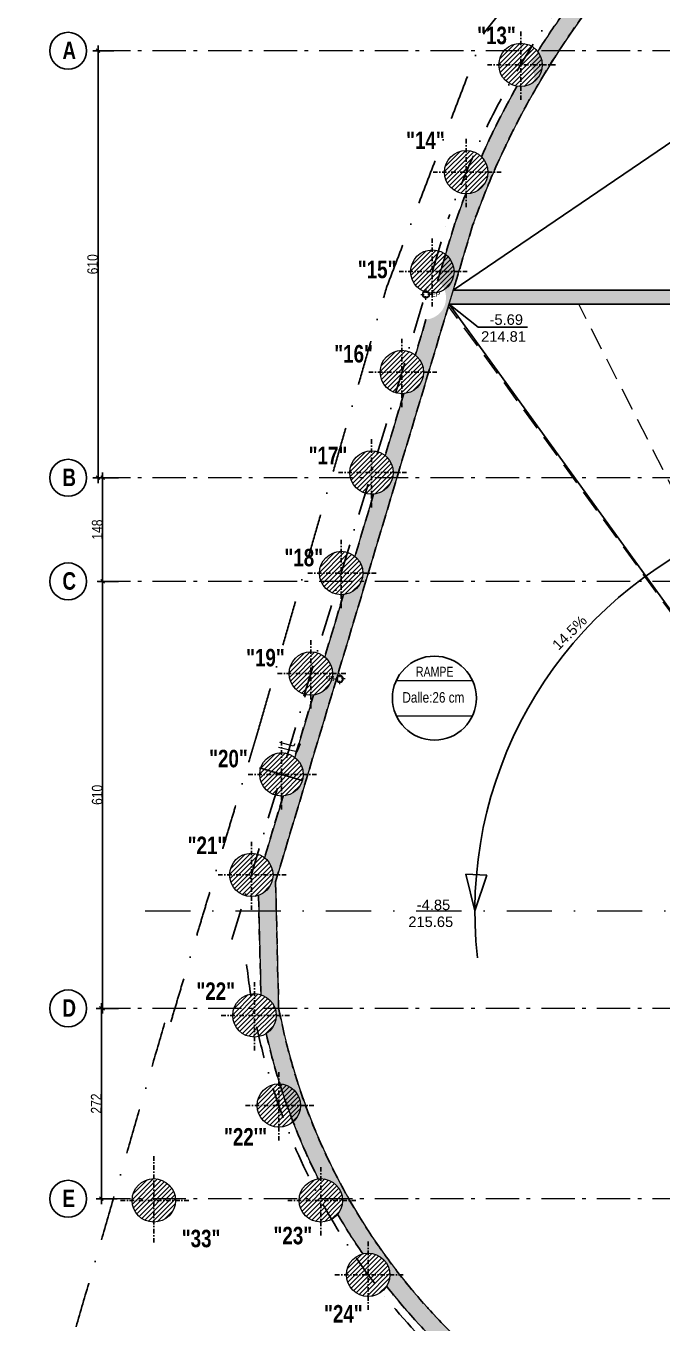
# Model space of a CAD drawing. Header units: centimetres. Extents: x 0 to 26456, y -12469 to -8269.
# Drawn here: x 16620 to 17529, y -11069 to -9216 of the extents above; entities that cross this region are included whole.
import ezdxf
from ezdxf.enums import TextEntityAlignment as Align

# ---------------------------------------------------------------- set-up
doc = ezdxf.new("R2010")
doc.units = ezdxf.units.CM
doc.header["$LTSCALE"] = 25.4
doc.header["$PDMODE"] = 1
doc.header["$PDSIZE"] = -2
for name, pattern in [('CACHEX2', [19.049999999999997, 12.7, -6.35]), ('Style de ligne -6', [1.0416400000000001, 0.625, -0.20828, 0.06943000000000005, -0.13893]), ('TIRETPTX2', [50.8, 25.4, -12.7, 0, -12.7])]:
    doc.linetypes.add(name, pattern=pattern)
for name, color, linetype in [('01_cote_gen', 4, 'Continuous'), ('01_linteaux', 2, 'Continuous'), ('01_murs_sup', 2, 'CACHEX2'), ('01_poch_murs', 253, 'Continuous'), ('01_texte', 230, 'Continuous'), ('AA_COTES', 2, 'Continuous')]:
    doc.layers.add(name, color=color, linetype=linetype)
for name, color, linetype, lineweight in [('01_murs_coup', 5, 'Continuous', 60), ('01_PIEUX', 5, 'Continuous', 60), ('B Général', 7, 'Continuous', 5), ('C ANNOTATIONS-prestations', 7, 'Continuous', 5)]:
    doc.layers.add(name, color=color, linetype=linetype, lineweight=lineweight)
doc.styles.add('Eurostile', font='')
doc.styles.add('impact', font='impact.ttf')
doc.styles.add('MATTE_TXT', font='arial.ttf')
doc.styles.add('STYLE2', font='ARIALN.TTF')
doc.styles.get('Eurostile').set_extended_font_data('Eurostile')
doc.dimstyles.new('JB50', dxfattribs={"dimscale": 0.1, "dimtxt": 150, "dimasz": 15, "dimexe": 0.1, "dimexo": 0.1, "dimgap": 0.09, "dimtad": 1, "dimdec": 1, "dimdsep": 46, "dimtxsty": 'STYLE2', "dimblk1": 'BOND_G', "dimblk2": 'BOND_D', "dimsah": 1, "dimcen": 1.5, "dimdle": 0.01, "dimse1": 1, "dimse2": 1, "dimclrd": 4, "dimclre": 2, "dimclrt": 6, "dimazin": 2, "dimtfac": 2.333333333333333, "dimtdec": 1, "dimtix": 1, "dimtmove": 2, "dimatfit": 3, "dimldrblk": 'BOND_G', "dimfxl": 1, "dimtolj": 1, "dimtzin": 0, "dimarcsym": 0})
pattern_1 = [(135, (-18475.37862639352, -5.820766091346741e-11), (-11.22532015133644, 8.881784197001252e-16), [7.9375, -7.9375])]

# ---------------------------------------------------------------- blocks, each defined once
blk = doc.blocks.new('BOND_G')
at = {"layer": 'AA_COTES', "color": 0}
for p, q in [((0, -5), (0, 14.99999999999999)), ((5, 0), (-5, 0)), ((1.767766952966312, 1.767766952966312), (-1.767766952966426, -1.767766952966426))]:
    blk.add_line(p, q, dxfattribs=at)
blk = doc.blocks.new('BOND_D')
at = {"layer": 'AA_COTES', "color": 0}
for p, q in [((5, 0), (-5, 0)), ((-1.767766952966312, -1.767766952966312), (1.767766952966426, 1.767766952966426)), ((0, 5), (0, -15))]:
    blk.add_line(p, q, dxfattribs=at)
blk = doc.blocks.new('*D140')
at = {"layer": '01_cote_gen', "color": 4, "lineweight": -2, "ltscale": 3, "transparency": 16777216}
blk.add_line((16728.16331534642, -10889.46712423049), (16728.16331534642, -10620.46712473562), dxfattribs=at)
at = {"layer": 'Defpoints', "color": 0, "ltscale": 3, "transparency": 16777216}
for p in [(16728.16331534642, -10618.96712473562), (16758.53726765078, -10618.96712473562), (16735.95245189891, -10890.96712423049)]:
    blk.add_point(p, dxfattribs=at)
at = {"layer": '01_cote_gen', "color": 4, "lineweight": -2, "ltscale": 3, "transparency": 16777216, "xscale": 1.5, "yscale": 1.5, "zscale": 1.5}
for name, p, rotation in [('BOND_D', (16728.16331534642, -10618.96712473562), 90), ('BOND_G', (16728.16331534642, -10890.96712423049), 270)]:
    blk.add_blockref(name, p, dxfattribs=dict(at, rotation=rotation))
at = {"layer": '01_cote_gen', "color": 6, "ltscale": 3, "transparency": 16777216, "insert": (16720.62361957562, -10754.96712448305), "char_height": 15, "attachment_point": 5, "rotation": 90, "style": 'STYLE2'}
blk.add_mtext('\\A1;272', dxfattribs=at)
blk = doc.blocks.new('*D141')
at = {"layer": '01_cote_gen', "color": 4, "lineweight": -2, "ltscale": 3, "transparency": 16777216}
blk.add_line((16729.7929928968, -10617.46712473562), (16729.7929928968, -10010.4671243972), dxfattribs=at)
at = {"layer": 'Defpoints', "color": 0, "ltscale": 3, "transparency": 16777216}
for p in [(16729.7929928968, -10008.9671243972), (16729.7929928968, -10008.9671243972), (16758.53726765078, -10618.96712473562)]:
    blk.add_point(p, dxfattribs=at)
at = {"layer": '01_cote_gen', "color": 4, "lineweight": -2, "ltscale": 3, "transparency": 16777216, "xscale": 1.5, "yscale": 1.5, "zscale": 1.5}
for name, p, rotation in [('BOND_D', (16729.7929928968, -10008.9671243972), 90), ('BOND_G', (16729.7929928968, -10618.96712473562), 270)]:
    blk.add_blockref(name, p, dxfattribs=dict(at, rotation=rotation))
at = {"layer": '01_cote_gen', "color": 6, "ltscale": 3, "transparency": 16777216, "insert": (16722.12539808098, -10313.96712456641), "char_height": 15, "attachment_point": 5, "rotation": 90, "style": 'STYLE2'}
blk.add_mtext('\\A1;610', dxfattribs=at)
blk = doc.blocks.new('*D142')
at = {"layer": '01_cote_gen', "color": 4, "lineweight": -2, "ltscale": 3, "transparency": 16777216}
blk.add_line((16729.7929928968, -10007.4671243972), (16729.7929928968, -9862.467124380248), dxfattribs=at)
at = {"layer": 'Defpoints', "color": 0, "ltscale": 3, "transparency": 16777216}
for p in [(16729.7929928968, -9860.967124380248), (16754.43096164936, -9860.967124380248), (16729.7929928968, -10008.9671243972)]:
    blk.add_point(p, dxfattribs=at)
at = {"layer": '01_cote_gen', "color": 4, "lineweight": -2, "ltscale": 3, "transparency": 16777216, "xscale": 1.5, "yscale": 1.5, "zscale": 1.5}
for name, p, rotation in [('BOND_D', (16729.7929928968, -9860.967124380248), 90), ('BOND_G', (16729.7929928968, -10008.9671243972), 270)]:
    blk.add_blockref(name, p, dxfattribs=dict(at, rotation=rotation))
at = {"layer": '01_cote_gen', "color": 6, "ltscale": 3, "transparency": 16777216, "insert": (16722.12539808098, -9934.967124388722), "char_height": 15, "attachment_point": 5, "rotation": 90, "style": 'STYLE2'}
blk.add_mtext('\\A1;148', dxfattribs=at)
blk = doc.blocks.new('*D143')
at = {"layer": '01_cote_gen', "color": 4, "lineweight": -2, "ltscale": 3, "transparency": 16777216}
blk.add_line((16723.27424757371, -9859.467124380248), (16723.27424757371, -9252.467124735616), dxfattribs=at)
at = {"layer": 'Defpoints', "color": 0, "ltscale": 3, "transparency": 16777216}
for p in [(16723.27424757371, -9250.967124735616), (16807.81320515594, -9250.967124735616), (16754.43096164936, -9860.967124380248)]:
    blk.add_point(p, dxfattribs=at)
at = {"layer": '01_cote_gen', "color": 4, "lineweight": -2, "ltscale": 3, "transparency": 16777216, "xscale": 1.5, "yscale": 1.5, "zscale": 1.5}
for name, p, rotation in [('BOND_D', (16723.27424757371, -9250.967124735616), 90), ('BOND_G', (16723.27424757371, -9860.967124380248), 270)]:
    blk.add_blockref(name, p, dxfattribs=dict(at, rotation=rotation))
at = {"layer": '01_cote_gen', "color": 6, "ltscale": 3, "transparency": 16777216, "insert": (16715.60665275788, -9555.96712455793), "char_height": 15, "attachment_point": 5, "rotation": 90, "style": 'STYLE2'}
blk.add_mtext('\\A1;610', dxfattribs=at)
blk = doc.blocks.new('EP')
at = {"layer": 'B Général', "color": 7, "linetype": 'Continuous', "lineweight": 5}
for p, q in [((-7.5, 0), (-2.5, 0)), ((0, 7.5), (0, 2.5)), ((7.5, 0), (2.5, 0)), ((0, -7.5), (0, -2.5))]:
    blk.add_line(p, q, dxfattribs=at)
at = {"layer": 'B Général', "color": 7, "linetype": 'Continuous', "lineweight": 5, "flags": 128}
for points in [[(-5, 0, -0.9999999999999999), (4.999999999999992, 0, -0.9999999999999999)], [(-4.333333333333333, 0, -0.9999999999999999), (4.333333333333326, 0, -0.9999999999999999)]]:
    blk.add_lwpolyline(points, format="xyb", close=True, dxfattribs=at)
at = {"layer": 'C ANNOTATIONS-prestations', "insert": (7.5, 3.979498697916664), "char_height": 7.048665364583333, "attachment_point": 1, "line_spacing_factor": 0.8954527788573651, "style": 'Eurostile'}
blk.add_mtext('EP', dxfattribs=at)

msp = doc.modelspace()

# ---------------------------------------------------------------- hatches: boundary and pattern name
at = {"layer": '01_murs_sup', "ltscale": 3}
h = msp.add_hatch(dxfattribs=at)
h.set_pattern_fill('DASH', color=256, scale=2.5, angle=135)
h.set_pattern_definition(pattern_1)
h.paths.add_polyline_path([(17851.8053856259, -8835.96516864349), (17851.8053856259, -8821.498966180705, -0.1178131145372509), (17839.37256890616, -8814.21614215805, 0.01891333202871154), (17759.26619328222, -8857.300594870709, -0.04517119621282032), (17759.77016291535, -8862.86765260914, -0.6171070753039686), (17710.23679292369, -8887.71748554123, 0.01891333202870536), (17636.05436005321, -8940.350822263932, -0.07619285917303277), (17637.47751549752, -8949.635770628285, -0.575217793825186), (17591.14974102348, -8976.581258741748, 0.01891333202870697), (17524.02348736445, -9037.960143961784, -0.1073610116205121), (17526.81725600543, -9050.821268038671, -0.5347923163915075), (17483.9290228015, -9079.451145986175, 0.01891333202870509), (17424.88348730127, -9148.638762064778, -0.1387367531134521), (17429.4783770402, -9164.879764253708, -0.4956818265241563), (17390.21113360482, -9194.757058073266, 0.01891333202870321), (17340.14752030039, -9270.697403766784, -0.1703828002863327), (17346.94654877041, -9290.070399843935, -0.457751914039955), (17311.42647692402, -9320.73909643352, 0.01891333202870036), (17271.1088999865, -9402.27310449783, -0.2023639994475731), (17280.48144334887, -9424.4824070395, -0.4208805532692488), (17248.77753233786, -9455.474414223427, 0.009405403968023448), (17233.06717143626, -9497.903753675504), (17208.59519161215, -9579.462216752196, -0.2324519444111032), (17220.65690166026, -9604.004856661095, -0.3926443547510433), (17191.95496893565, -9634.919560068984), (17176.76886767383, -9685.530711595884, -0.2301275610059106), (17188.61471907131, -9709.905259618616, -0.390100048296554), (17160.18552840632, -9740.79847795797), (17133.6198669098, -9829.334613482903, -0.2269671458133342), (17145.17426920033, -9853.47728793544, -0.3866434896861102), (17117.11603856988, -9884.337391515572), (17090.46947092963, -9973.143165246458, -0.2237955367623779), (17101.73381932935, -9997.049316252265, -0.3831780220994526), (17074.04794394958, -10027.87165519664), (17047.31765864639, -10116.95643716351, -0.2206120316885334), (17058.29336945837, -10140.62134456909, -0.3797029099392238), (17030.98126563234, -10171.4011987242), (17004.37111816156, -10260.08559392061, -0.2332341861449383), (17016.50575533289, -10284.68433546042, -0.3935893677040823), (16987.70259345966, -10315.6063972003), (16961.22264152921, -10403.75862125067, -0.2331529290483934), (16973.34969666197, -10428.35154608767, -0.3194978935303917), (16952.50659720807, -10457.64040696167), (16953.03811863572, -10479.619066687), (16978.04542810209, -10479.619066687), (16977.03904717731, -10438.00474457449), (17224.88169756021, -9612.93221788832), (17835.32182410187, -9612.93221788832, -0.004761632854845728), (17851.8053856259, -9613.089198783806), (17851.8053856259, -9593.08565255557, 0.004654071378129712), (17835.32182410186, -9592.93221788832), (17230.88947608554, -9592.93221788832), (17258.64951303013, -9500.518568391786, -0.1963781050552977)])
h = msp.add_hatch(dxfattribs=at)
h.set_pattern_fill('DASH', color=256, scale=2.5, angle=135)
h.set_pattern_definition(pattern_1)
h.paths.add_polyline_path([(18720.8149773669, -10726.31501113325), (18720.81574591164, -10629.25820754493), (18909.3391208029, -10629.25820754493), (18909.3391208029, -10613.25820754493), (18720.81938906738, -10613.25820754493), (18720.81938906738, -10479.619066687), (18700.81693082926, -10479.619066687), (18700.81574591102, -10629.25820754493), (18700.8151361926, -10706.25739528666, -0.3316165824014951), (17851.8053856259, -11338.92274814447), (17851.8053856259, -11363.92274814448, 0.04526015738334291), (18015.72329352684, -11349.05438996356, -0.6784920947094194), (18072.0383919756, -11336.90149388114, 0.0290857858348107), (18173.13462224748, -11305.37129303864, -0.6786650772580168), (18226.37877308575, -11283.35382740804, 0.03963135764520873), (18352.71271471708, -11213.85168547222, -0.05889174878895797), (18351.85852700183, -11206.62465276909, -0.5957938614643646), (18399.80803567608, -11180.66864853689, 0.03959186487785516), (18507.66821448069, -11085.19242931428, -0.1147067523627306), (18504.48932373392, -11071.51815127411, -0.5230756100816683), (18546.32135954428, -11042.47220490971, 0.1000910596722721)])
h.paths.add_polyline_path([(16981.40252725923, -10618.43668757902), (16978.04542810209, -10479.619066687), (16953.03811863572, -10479.619066687), (16955.93312633445, -10599.32898956666, -0.328755579086477), (16977.76321656315, -10628.94170228918, -0.2553953403700908), (16963.50735506299, -10655.03066213618, 0.06071621505798748), (17038.05803918741, -10862.47891787501, -0.4496334161171455), (17072.75064469227, -10893.25820741498, -0.1753608633251859), (17065.57255076916, -10913.09546505972, 0.01836853256108478), (17101.46992366145, -10969.56352713759, -0.4913802896854275), (17140.32300510165, -10999.55234358462, -0.140327085577333), (17135.62626064958, -11015.95779230085, 0.03953732202023799), (17233.18167223429, -11121.67210420367, -0.5620629895725984), (17278.42620558052, -11149.20559780234, -0.0842861395221403), (17276.68914393058, -11159.43694371188, 0.03011723266168045), (17365.73660108076, -11223.41488742353, -0.6241365282367528), (17415.77054898952, -11247.88341469851, -0.03818521046561189), (17415.40998987203, -11252.59771871992, 0.0237593458811339), (17493.24898312073, -11290.39412450462, -0.6784920947084723), (17546.90103083106, -11311.38319244412, 0.06483465551945516), (17776.91275420504, -11360.83909547988, -0.6784920947094583), (17834.45027740538, -11363.75742041967, 0.004762977334731561), (17851.8053856259, -11363.92274814448), (17851.8053856259, -11338.92274814447, -0.3601863127720239)])
at = {"layer": '01_poch_murs', "ltscale": 3}
h = msp.add_hatch(color=256, dxfattribs=at)
h.dxf.hatch_style = 1
h.paths.add_polyline_path([(18865.81352498654, -8692.271448664225), (18773.7790319713, -8692.271448664225, -0.690065559342354), (18715.81352498654, -8692.271448664225), (18623.7790319713, -8692.271448664225, -0.6900655593423551), (18565.81352498654, -8692.271448664225), (18473.7790319713, -8692.271448664225, -0.6866679614140103), (18415.91618696011, -8692.53822787858), (18323.97972014328, -8693.39022285514, -0.6667085915927928), (18266.79967841841, -8695.83198619504, 0.01891786864332901), (18176.50291647397, -8706.956860237582, -0.2058076460600042), (18162.75457725933, -8727.21535027794), (18162.75457725933, -8734.645863574915, -0.05293556011198203), (18410.82439545076, -8717.271448664225), (18885.81963965701, -8717.271448664225), (18885.81963979655, -8710.943320158387, -0.2326350150878804)])
h.paths.add_polyline_path([(18162.75457725933, -8734.645863574915), (18162.75457725933, -8727.21535027794, -0.4169943815633989), (18119.78307596941, -8717.536511967035, 0.01891333202871347), (18031.56852838206, -8739.706200172215, -0.6812689604309282), (17976.58608705582, -8757.199069673386, 0.01891333202871096), (17891.77842147496, -8790.07704619078, -0.0142360546494353), (17891.82866209133, -8791.841244052594, -0.503616030956479), (17851.80538562599, -8821.498966180738), (17851.80538562599, -8835.96516864347, -0.06975970139477862)])
h.paths.add_polyline_path([(17851.80538562599, -8835.96516864347), (17851.80538562599, -8821.498966180738, -0.1178131145377853), (17839.37256890619, -8814.21614215806, 0.01891333202871288), (17759.26619328224, -8857.300594870723, -0.04517119621277415), (17759.77016291537, -8862.86765260915, -0.6171070753033968), (17710.23679292373, -8887.71748554123, 0.01891333202871142), (17636.05436005322, -8940.350822263948, -0.07619285917296362), (17637.47751549753, -8949.635770628294, -0.5752177938253992), (17591.14974102349, -8976.581258741771, 0.0134997775354115), (17542.75711766059, -9019.878112635362), (17542.75711766059, -9054.598728137016, -0.08088505237707058)])
h.paths.add_polyline_path([(17542.75711766059, -9054.598728137016), (17542.75711766059, -9019.878112635362, 0.005412172626123334), (17524.02348736447, -9037.9601439618, -0.1073610116204503), (17526.81725600544, -9050.82126803868, -0.5347923163912949), (17483.92902280153, -9079.45114598618, 0.01891333202870704), (17424.88348730129, -9148.63876206479, -0.1387367531134328), (17429.47837704022, -9164.879764253717, -0.4956818265242388), (17390.21113360484, -9194.757058073283, 0.0140874434755383), (17352.37158438232, -9250.967124735616), (17382.08607240674, -9250.967124735616, -0.05401596373595395)])
h = msp.add_hatch(color=256, dxfattribs=at)
h.dxf.hatch_style = 1
h.paths.add_polyline_path([(15450.59341758104, -8822.841244052594, -0.07397164407992246), (15441.57014111571, -8821.498966180738), (15441.57014111571, -8835.96516864347, -0.002127208137878406), (15450.59341758104, -8831.606098810043)])
h.paths.add_polyline_path([(15668.51003608834, -8752.744139182247), (15663.79981838263, -8728.147728835102, 0.00914902884810204), (15621.33328387177, -8739.706200172219, -0.394815212243783), (15590.40217747054, -8768.640611443623), (15590.40217747054, -8775.47732039426, -0.01727335510557187)])
h.paths.add_polyline_path([(15673.51955383491, -8725.735328025956, 0.002081662641670662), (15663.79981838263, -8728.147728835098), (15668.51003608834, -8752.744139182247, -0.002125984823082435), (15678.22760409236, -8750.320420117736)])
h.paths.add_polyline_path([(16666.17725083279, -10637.12851797059), (16696.15717671296, -10637.12851794354), (16696.15717667913, -10599.62851794354), (16666.17725079896, -10599.62851797059)], flags=9)
h.paths.add_polyline_path([(16665.91474311269, -10027.91604079485), (16696.45056769577, -10027.91604076731), (16696.45056766051, -9988.840994442417), (16665.91474307744, -9988.840994469967)], flags=9)
h.paths.add_polyline_path([(16666.1772508328, -9879.12851761522), (16696.14173508233, -9879.128517588186), (16696.1417350485, -9841.628517588186), (16666.17725079896, -9841.62851761522)], flags=9)
h.paths.add_polyline_path([(16665.99195126515, -9269.128517970756), (16694.9372878927, -9269.12851794464), (16694.93728785887, -9231.62851794464), (16665.99195123132, -9231.628517970756)], flags=9)
h.paths.add_polyline_path([(15979.31525896344, -9709.042490376014), (16011.47245476332, -9709.042490346974), (16011.47245471591, -9656.542490346974), (15979.31525891603, -9656.542490376014)], flags=9)
h.paths.add_polyline_path([(15848.48309869063, -11159.50012091753), (15928.42087960307, -11105.83214217117), (15915.45159334704, -11086.5145530325), (15835.5138124346, -11140.18253177886)], flags=9)
h.paths.add_polyline_path([(16569.69772480686, -8889.29094485972), (16611.77771245356, -8889.290944821714), (16611.77771240614, -8836.790944821714), (16569.69772475945, -8836.79094485972)], flags=9)
h.paths.add_polyline_path([(15890.67009006769, -8814.570881137715), (15962.42145432417, -8814.570881137715), (15962.42145432417, -8791.59509669024), (15890.67009006769, -8791.59509669024)], flags=9)
h.paths.add_polyline_path([(15856.50645546111, -8791.111449335907), (15952.79397251431, -8791.111449335907), (15952.79397251431, -8767.828707180384), (15856.50645546111, -8767.828707180384)], flags=9)
h.paths.add_polyline_path([(16227.67045708129, -8815.483606036916), (16299.42182133777, -8815.483606036916), (16299.42182133777, -8792.507821589441), (16227.67045708129, -8792.507821589441)], flags=9)
h.paths.add_polyline_path([(16193.50938045561, -8792.011384330604), (16289.79178154702, -8792.011384330604), (16289.79178154702, -8768.743990060486), (16193.50938045561, -8768.743990060486)], flags=9)
h.paths.add_polyline_path([(16171.23262191141, -10865.87220646172), (16171.23262191141, -10732.34048749856), (16147.94987975588, -10732.34048749856), (16147.94987975588, -10865.87220646172)], flags=9)
h.paths.add_polyline_path([(16331.60537179004, -11040.50120141601), (16465.1370907532, -11040.50120141601), (16465.1370907532, -11017.21845926049), (16331.60537179004, -11017.21845926049)], flags=9)
h.paths.add_polyline_path([(16229.77841577041, -10970.59745468813), (16271.17166270084, -10970.59745468813), (16271.17166270084, -10947.71375755307), (16229.77841577041, -10947.71375755307)], flags=9)
h.paths.add_polyline_path([(16227.84236529292, -10937.27770707558), (16269.11794510193, -10937.27770707558), (16269.11794510193, -10914.77770707558), (16227.84236529292, -10914.77770707558)], flags=9)
h.paths.add_polyline_path([(15830.43629364268, -9853.865623290434), (15897.90849870753, -9853.86562322956), (15897.9084986737, -9816.36562322956), (15830.43629360885, -9816.365623290434)], flags=9)
h.paths.add_polyline_path([(15829.70281618813, -9696.627319740033), (15898.64197616342, -9696.627319677835), (15898.64197612825, -9657.644923136762), (15829.70281615296, -9657.64492319896)], flags=9)
h.paths.add_polyline_path([(15855.51377479092, -9335.405800250766), (15923.30253328382, -9335.405800189606), (15923.30253324934, -9297.187764365024), (15855.51377475644, -9297.187764426182)], flags=9)
h.paths.add_polyline_path([(15477.54820962713, -9670.910641854227), (15541.26809844739, -9670.910641796738), (15541.26809841356, -9633.410641796738), (15477.5482095933, -9633.410641854227)], flags=9)
h.paths.add_polyline_path([(16554.12144653979, -8978.32848526023), (16554.12144653979, -8906.57712100375), (16531.14566209231, -8906.57712100375), (16531.14566209231, -8978.32848526023)], flags=9)
h.paths.add_polyline_path([(16531.03388083034, -8977.257032741254), (16531.03388083034, -8910.181657570723), (16508.05809638286, -8910.181657570723), (16508.05809638286, -8977.257032741254)], flags=9)
h.paths.add_polyline_path([(15798.61355764732, -8963.210323760883), (15787.86260698162, -8892.26897240323), (15765.14619992656, -8895.711576284844), (15775.89715059226, -8966.652927642497)], flags=9)
h.paths.add_polyline_path([(15777.68501016629, -8964.622758051431), (15769.38090688205, -8909.827203024162), (15746.66449982699, -8913.269806905777), (15754.96860311123, -8968.065361933046)], flags=9)
h.paths.add_polyline_path([(16153.08283256156, -8987.772361562935), (16202.92764838693, -8987.772361562935), (16202.92764838693, -8964.059878616143), (16153.08283256156, -8964.059878616143)], flags=9)
h.paths.add_polyline_path([(16196.6420564365, -9780.744339645693), (16268.39342069298, -9780.744339645693), (16268.39342069298, -9757.768555198218), (16196.6420564365, -9757.768555198218)], flags=9)
h.paths.add_polyline_path([(16208.76306788501, -9756.612802573529), (16264.18428207328, -9756.612802573529), (16264.18428207328, -9733.637018126054), (16208.76306788501, -9733.637018126054)], flags=9)
h.paths.add_polyline_path([(16196.6420564365, -10361.74433964569), (16268.39342069298, -10361.74433964569), (16268.39342069298, -10338.76855519822), (16196.6420564365, -10338.76855519822)], flags=9)
h.paths.add_polyline_path([(16208.76306788501, -10337.61280257353), (16264.18428207328, -10337.61280257353), (16264.18428207328, -10314.63701812605), (16208.76306788501, -10314.63701812605)], flags=9)
h.paths.add_polyline_path([(16510.83274671817, -10189.81608209065), (16585.54859958276, -10189.81608208319), (16585.54859958064, -10168.67008598944), (16510.83274671606, -10168.6700859969)], flags=9)
h.paths.add_polyline_path([(16499.68753488619, -10152.59856743531), (16595.86147758742, -10152.59856743531), (16595.86147758742, -10129.60743510243), (16499.68753488619, -10129.60743510243)], flags=9)
h.paths.add_polyline_path([(16510.83274671817, -10115.74599935279), (16581.78931138831, -10115.74599934571), (16581.7893113862, -10094.60000325196), (16510.83274671606, -10094.60000325905)], flags=9)
h.paths.add_polyline_path([(15575.6388902917, -11059.84478798101), (15635.87137209621, -11029.77557984104), (15625.28008250515, -11008.55986792038), (15565.04760070063, -11038.62907606036)], flags=9)
h.paths.add_polyline_path([(16857.52427650354, -10614.07690344706), (16925.39024314961, -10614.07690338583), (16925.39024311513, -10575.85886756125), (16857.52427646905, -10575.85886762248)], flags=9)
h.paths.add_polyline_path([(16846.89474561973, -10405.79775208536), (16910.93118786803, -10405.79775202759), (16910.93118783354, -10367.57971620301), (16846.89474558524, -10367.57971626078)], flags=9)
h.paths.add_polyline_path([(16875.05677663652, -10282.40840836846), (16944.243002702, -10282.40840830603), (16944.24300266686, -10243.47233665687), (16875.05677660139, -10243.47233671929)], flags=9)
h.paths.add_polyline_path([(16929.72245880602, -10138.25930636286), (16995.25673922604, -10138.25930630373), (16995.25673919088, -10099.30007220861), (16929.72245877087, -10099.30007226774)], flags=9)
h.paths.add_polyline_path([(16984.60449243084, -9995.248510771316), (17049.91486920663, -9995.248510712392), (17049.91486917149, -9956.312439063227), (16984.6044923957, -9956.312439122152)], flags=9)
h.paths.add_polyline_path([(17021.72354965203, -9848.624765178613), (17082.03083810169, -9848.624765124203), (17082.03083806786, -9811.124765124203), (17021.7235496182, -9811.124765178613)], flags=9)
h.paths.add_polyline_path([(17055.69820675122, -9704.107926334927), (17121.23248717123, -9704.1079262758), (17121.23248713608, -9665.148692180679), (17055.69820671606, -9665.148692239807)], flags=9)
h.paths.add_polyline_path([(17089.55890197937, -9583.508549450224), (17154.69170000284, -9583.508549391461), (17154.69169996836, -9545.290513566877), (17089.55890194489, -9545.29051362564)], flags=9)
at = {"layer": '01_poch_murs'}
h = msp.add_hatch(dxfattribs=at)
h.set_pattern_fill('ANSI31', color=256, scale=1.5)
h.set_pattern_definition([(45, (-881.4841903948691, -567.9777253543962), (-3.367596045400932, 3.367596045400933), [])])
h.paths.add_polyline_path([(17327.20814184558, -9240.24540044581, 0.4142135623730951), (17296.20814184558, -9271.24540044581), (17327.20814184558, -9271.24540044581)])
h.paths.add_polyline_path([(17327.20814184558, -9271.24540044581), (17296.20814184558, -9271.24540044581, 0.4142135623730951), (17327.20814184558, -9302.24540044581)])
h.paths.add_polyline_path([(17327.20814184558, -9240.24540044581), (17327.20814184558, -9271.24540044581), (17358.20814184558, -9271.24540044581, 0.4142135623730951)])
h.paths.add_polyline_path([(17358.20814184558, -9271.24540044581), (17327.20814184558, -9271.24540044581), (17327.20814184558, -9302.24540044581, 0.4142135623730951)])
at = {"layer": '01_poch_murs', "ltscale": 3}
h = msp.add_hatch(color=256, dxfattribs=at)
h.dxf.hatch_style = 1
h.paths.add_polyline_path([(17369.22456968581, -9271.1363641859), (17358.20795008844, -9271.1363641859, -0.4663650863452835), (17321.92669771317, -9301.792189931391, 0.01531715435962662), (17287.61735647041, -9366.987619262889), (17310.68070037096, -9376.731865694737, -0.02564644682327913)])
h.paths.add_polyline_path([(17382.08607240671, -9250.967124735616), (17352.37158438229, -9250.967124735616, 0.0002900253826179423), (17351.62600561615, -9252.14650181574, -0.166579684527459), (17358.20795008844, -9271.1363641859), (17369.22456968581, -9271.1363641859, -0.005077934662502761)])
h = msp.add_hatch(color=256, dxfattribs=at)
h.dxf.hatch_style = 1
h.paths.add_polyline_path([(17150.37475832262, -9860.967124380248), (17144.25586407213, -9860.967124380248, -0.3180508282359097), (17117.1160385699, -9884.337391515579), (17090.46947092965, -9973.143165246473, -0.2237955367623003), (17101.73381932937, -9997.049316252274, -0.09897303326771603), (17099.35139869976, -10008.9671243972), (17105.91719723015, -10008.9671243972)])
h.paths.add_polyline_path([(17105.91719723015, -10008.9671243972), (17099.35139869976, -10008.9671243972, -0.2738205389938315), (17074.0479439496, -10027.87165519664), (17047.31765864641, -10116.95643716352, -0.2206120316884544), (17058.29336945839, -10140.6213445691, -0.3797029099391359), (17030.98126563237, -10171.40119872421), (17004.37111816159, -10260.08559392062, -0.2332341861448616), (17016.50575533291, -10284.68433546043, -0.3935893677039966), (16987.70259345969, -10315.60639720031), (16961.22264152923, -10403.75862125068, -0.2331529290483465), (16973.34969666199, -10428.35154608768, -0.3194978935303579), (16952.5065972081, -10457.64040696167), (16953.03811863574, -10479.61906668692), (16978.04542810211, -10479.61906668692), (16977.03904717733, -10438.00474457451), (17063.88310713638, -10148.89934698698, -0.2017052976722566), (17064.99830556842, -10145.18683186233)])
h.paths.add_polyline_path([(16978.04542810211, -10479.61906668692), (16953.03811863574, -10479.61906668692), (16955.93312633447, -10599.32898956667, -0.240193406139312), (16976.11466972358, -10618.96712473562), (16981.41535509854, -10618.96712473562)])
h.paths.add_polyline_path([(16981.50356154277, -10618.96712473562), (16976.11466972358, -10618.96712473562, -0.0820806785414689), (16977.76321656317, -10628.94170228919, -0.2553953403698855), (16963.50735506301, -10655.03066213617, 0.06071621505799264), (17038.05803918744, -10862.47891787501, -0.427582122664131), (17072.66586647448, -10890.96712423049), (17081.66700547633, -10890.96712423049, -0.08234245980272245)])
h.paths.add_polyline_path([(17081.66700547633, -10890.96712423049), (17072.66586647448, -10890.96712423049, -0.0184954473329373), (17072.75064469229, -10893.25820741499, -0.1753608633251471), (17065.57255076919, -10913.09546505972, 0.01836853256108477), (17101.46992366148, -10969.5635271376, -0.4913802896853409), (17140.32300510167, -10999.55234358463, -0.1403270855771818), (17135.62626064959, -11015.95779230084, 0.03953732202024386), (17233.18167223431, -11121.67210420368, -0.5620629895725562), (17278.42620558054, -11149.20559780235, -0.08428613952214607), (17276.6891439306, -11159.43694371189, 0.03011723266167905), (17365.73660108077, -11223.41488742354, -0.6241365282367535), (17415.77054898954, -11247.88341469852, -0.03818521046560933), (17415.40998987205, -11252.59771871993, 0.0237593458811355), (17493.24898312075, -11290.39412450464, -0.5039318466174627), (17542.75711766059, -11296.07216507951), (17542.75711766059, -11283.2751842026, -0.1761228929484829)])
h.paths.add_polyline_path([(17542.75711766059, -11283.2751842026), (17542.75711766059, -11296.07216507951, -0.1300830585744839), (17546.90103083109, -11311.38319244414, 0.06483465551945058), (17776.91275420506, -11360.83909547989, -0.6784920947098105), (17834.45027740541, -11363.75742041968, 0.004762977334749889), (17851.80538562599, -11363.92274814449), (17851.80538562599, -11338.92274814449, -0.08931239155494688)])
h.paths.add_polyline_path([(18072.03839197562, -11336.90149388116, 0.02604617036682067), (18162.75457725933, -11309.21218532244), (18162.75457725933, -11282.56520138717, -0.08988955722728416), (17851.80538562599, -11338.92274814449), (17851.80538562599, -11363.92274814449, 0.04526015738332237), (18015.72329352685, -11349.05438996358, -0.6784920947096146)])
edge = h.paths.add_edge_path()
edge.add_line((17310.68070037098, -9376.731865694746), (17287.61735647044, -9366.987619262898))
edge.add_arc((18368.61410835155, -9894.240823113965), 1202.726036364359, 153.9993209300817, 155.8552133278959)
edge.add_arc((17249.48144334889, -9424.482407039506), 30.99999999999181, -6.821210263296962e-12, 45.76044301059699, ccw=False)
edge.add_arc((17249.48144334888, -9424.482407039508), 31.00000000000364, -91.30111602161622, 0, ccw=False)
edge.add_arc((18368.61410834125, -9894.24082310997), 1202.726036353317, 158.604113661065, 160.7596099109419)
edge.add_line((17233.06717143634, -9497.903753675351), (17208.59519161217, -9579.46221675221))
edge.add_arc((17189.65690166028, -9604.0048566611), 30.99999999999297, -6.821210263296962e-12, 52.344482336476574, ccw=False)
edge.add_arc((17189.65690166027, -9604.004856661104), 31, -85.74869509530629, 0, ccw=False)
edge.add_line((17191.95496893569, -9634.91956006899), (17176.76886767385, -9685.530711595899))
edge.add_arc((17157.61471907133, -9709.90525961862), 30.99999999998927, -1.0118128557223827e-11, 51.8388232869724, ccw=False)
edge.add_arc((17157.61471907132, -9709.905259618625), 31, -85.24303604578489, 0, ccw=False)
edge.add_line((17160.18552840635, -9740.798477957978), (17133.61986690983, -9829.334613482917))
edge.add_arc((17114.17426920034, -9853.477287935453), 31.00000000001052, 6.707523425575346e-12, 51.15046554255821, ccw=False)
edge.add_arc((17114.17426920051, -9853.477287935477), 30.99999999983265, -13.981443262347796, 0, ccw=False)
edge.add_line((17144.25586407213, -9860.967124380248), (17150.37475832262, -9860.967124380248))
edge.add_line((17150.37475832262, -9860.967124380248), (17258.64951303019, -9500.5185683917))
edge.add_arc((18368.61410835082, -9894.240823113627), 1177.726036363551, 153.9335210040949, 160.4695873568468, ccw=False)
at = {"layer": '01_poch_murs'}
h = msp.add_hatch(dxfattribs=at)
h.set_pattern_fill('ANSI31', color=256, scale=1.5)
h.set_pattern_definition([(45, (-959.2108888915591, -721.2147319480955), (-3.367596045400932, 3.367596045400933), [])])
h.paths.add_polyline_path([(17249.48144334889, -9393.48240703951, 0.4142135623730951), (17218.48144334889, -9424.48240703951), (17249.48144334889, -9424.48240703951)])
h.paths.add_polyline_path([(17249.48144334889, -9424.48240703951), (17218.48144334889, -9424.48240703951, 0.4142135623730951), (17249.48144334889, -9455.48240703951)])
h.paths.add_polyline_path([(17249.48144334889, -9393.48240703951), (17249.48144334889, -9424.48240703951), (17280.48144334889, -9424.48240703951, 0.4142135623730951)])
h.paths.add_polyline_path([(17280.48144334889, -9424.48240703951), (17249.48144334889, -9424.48240703951), (17249.48144334889, -9455.48240703951, 0.4142135623730951)])
h = msp.add_hatch(dxfattribs=at)
h.set_pattern_fill('ANSI31', color=256, scale=1.5)
h.set_pattern_definition([(45, (-1007.670436701746, -863.1755263568521), (-3.367596045400932, 3.367596045400933), [])])
h.paths.add_polyline_path([(17201.0218955387, -9535.443201448266, 0.4142135623730951), (17170.0218955387, -9566.443201448266), (17201.0218955387, -9566.443201448266)])
h.paths.add_polyline_path([(17201.0218955387, -9566.443201448266), (17170.0218955387, -9566.443201448266, 0.4142135623730951), (17201.0218955387, -9597.443201448266)])
h.paths.add_polyline_path([(17201.0218955387, -9535.443201448266), (17201.0218955387, -9566.443201448266), (17232.0218955387, -9566.443201448266, 0.4142135623730951)])
h.paths.add_polyline_path([(17232.0218955387, -9566.443201448266), (17201.0218955387, -9566.443201448266), (17201.0218955387, -9597.443201448266, 0.4142135623730951)])
h = msp.add_hatch(dxfattribs=at)
h.set_pattern_fill('ANSI31', color=256, scale=1.5)
h.set_pattern_definition([(45, (-1051.077613169122, -1006.63758452721), (-3.367596045400932, 3.367596045400933), [])])
h.paths.add_polyline_path([(17157.61471907132, -9678.905259618625, 0.4142135623730951), (17126.61471907132, -9709.905259618625), (17157.61471907132, -9709.905259618625)])
h.paths.add_polyline_path([(17157.61471907132, -9709.905259618625), (17126.61471907132, -9709.905259618625, 0.4142135623730951), (17157.61471907132, -9740.905259618625)])
h.paths.add_polyline_path([(17157.61471907132, -9678.905259618625), (17157.61471907132, -9709.905259618625), (17188.61471907132, -9709.905259618625, 0.4142135623730951)])
h.paths.add_polyline_path([(17188.61471907132, -9709.905259618625), (17157.61471907132, -9709.905259618625), (17157.61471907132, -9740.905259618625, 0.4142135623730951)])
h = msp.add_hatch(dxfattribs=at)
h.set_pattern_fill('ANSI31', color=256, scale=1.5)
h.set_pattern_definition([(45, (-1094.518063040099, -1150.209612844035), (-3.367596045400932, 3.367596045400933), [])])
h.paths.add_polyline_path([(17114.17426920035, -9822.47728793545, 0.4142135623730951), (17083.17426920035, -9853.47728793545), (17114.17426920035, -9853.47728793545)])
h.paths.add_polyline_path([(17114.17426920035, -9853.47728793545), (17083.17426920035, -9853.47728793545, 0.4142135623730951), (17114.17426920035, -9884.47728793545)])
h.paths.add_polyline_path([(17114.17426920035, -9822.47728793545), (17114.17426920035, -9853.47728793545), (17145.17426920035, -9853.47728793545, 0.4142135623730951)])
h.paths.add_polyline_path([(17145.17426920035, -9853.47728793545), (17114.17426920035, -9853.47728793545), (17114.17426920035, -9884.47728793545, 0.4142135623730951)])
h = msp.add_hatch(dxfattribs=at)
h.set_pattern_fill('ANSI31', color=256, scale=1.5)
h.set_pattern_definition([(45, (-1137.958512911078, -1293.78164116086), (-3.367596045400932, 3.367596045400933), [])])
h.paths.add_polyline_path([(17070.73381932937, -9966.049316252274, 0.4142135623730951), (17039.73381932937, -9997.049316252274), (17070.73381932937, -9997.049316252274)])
h.paths.add_polyline_path([(17070.73381932937, -9997.049316252274), (17039.73381932937, -9997.049316252274, 0.4142135623730951), (17070.73381932937, -10028.04931625227)])
h.paths.add_polyline_path([(17070.73381932937, -9966.049316252274), (17070.73381932937, -9997.049316252274), (17101.73381932937, -9997.049316252274, 0.4142135623730951)])
h.paths.add_polyline_path([(17101.73381932937, -9997.049316252274), (17070.73381932937, -9997.049316252274), (17070.73381932937, -10028.04931625227, 0.4142135623730951)])
h = msp.add_hatch(dxfattribs=at)
h.set_pattern_fill('ANSI31', color=256, scale=1.5)
h.set_pattern_definition([(45, (-1181.398962782057, -1437.353669477685), (-3.367596045400932, 3.367596045400933), [])])
h.paths.add_polyline_path([(17027.29336945839, -10109.6213445691, 0.4142135623730951), (16996.29336945839, -10140.6213445691), (17027.29336945839, -10140.6213445691)])
h.paths.add_polyline_path([(17027.29336945839, -10140.6213445691), (16996.29336945839, -10140.6213445691, 0.4142135623730951), (17027.29336945839, -10171.6213445691)])
h.paths.add_polyline_path([(17027.29336945839, -10109.6213445691), (17027.29336945839, -10140.6213445691), (17058.29336945839, -10140.6213445691, 0.4142135623730951)])
h.paths.add_polyline_path([(17058.29336945839, -10140.6213445691), (17027.29336945839, -10140.6213445691), (17027.29336945839, -10171.6213445691, 0.4142135623730951)])
h = msp.add_hatch(dxfattribs=at)
h.set_pattern_fill('ANSI31', color=256, scale=1.5)
h.set_pattern_definition([(45, (-1223.186576907538, -1581.416660369019), (-3.367596045400932, 3.367596045400933), [])])
h.paths.add_polyline_path([(16985.50575533291, -10253.68433546043, 0.4142135623730951), (16954.50575533291, -10284.68433546043), (16985.50575533291, -10284.68433546043)])
h.paths.add_polyline_path([(16985.50575533291, -10284.68433546043), (16954.50575533291, -10284.68433546043, 0.4142135623730951), (16985.50575533291, -10315.68433546043)])
h.paths.add_polyline_path([(16985.50575533291, -10253.68433546043), (16985.50575533291, -10284.68433546043), (17016.50575533291, -10284.68433546043, 0.4142135623730951)])
h.paths.add_polyline_path([(17016.50575533291, -10284.68433546043), (16985.50575533291, -10284.68433546043), (16985.50575533291, -10315.68433546043, 0.4142135623730951)])
h = msp.add_hatch(dxfattribs=at)
h.set_pattern_fill('ANSI31', color=256, scale=1.5)
h.set_pattern_definition([(45, (-1266.342635578463, -1725.083870996261), (-3.367596045400932, 3.367596045400933), [])])
h.paths.add_polyline_path([(16942.34969666199, -10397.35154608768, 0.4142135623730951), (16911.34969666199, -10428.35154608768), (16942.34969666199, -10428.35154608768)])
h.paths.add_polyline_path([(16942.34969666199, -10428.35154608768), (16911.34969666199, -10428.35154608768, 0.4142135623730951), (16942.34969666199, -10459.35154608768)])
h.paths.add_polyline_path([(16942.34969666199, -10397.35154608768), (16942.34969666199, -10428.35154608768), (16973.34969666199, -10428.35154608768, 0.4142135623730951)])
h.paths.add_polyline_path([(16973.34969666199, -10428.35154608768), (16942.34969666199, -10428.35154608768), (16942.34969666199, -10459.35154608768, 0.4142135623730951)])
h = msp.add_hatch(dxfattribs=at)
h.set_pattern_fill('ANSI31', color=256, scale=1.5)
h.set_pattern_definition([(45, (-1261.929115677282, -1925.674027197774), (-3.367596045400932, 3.367596045400933), [])])
h.paths.add_polyline_path([(16946.76321656317, -10597.94170228919, 0.4142135623730951), (16915.76321656317, -10628.94170228919), (16946.76321656317, -10628.94170228919)])
h.paths.add_polyline_path([(16946.76321656317, -10628.94170228919), (16915.76321656317, -10628.94170228919, 0.4142135623730951), (16946.76321656317, -10659.94170228919)])
h.paths.add_polyline_path([(16946.76321656317, -10597.94170228919), (16946.76321656317, -10628.94170228919), (16977.76321656317, -10628.94170228919, 0.4142135623730951)])
h.paths.add_polyline_path([(16977.76321656317, -10628.94170228919), (16946.76321656317, -10628.94170228919), (16946.76321656317, -10659.94170228919, 0.4142135623730951)])
h = msp.add_hatch(dxfattribs=at)
h.set_pattern_fill('ANSI31', color=256, scale=1.5)
h.set_pattern_definition([(45, (-1227.034113489615, -2054.495863009806), (-3.367596045400932, 3.367596045400933), [])])
h.paths.add_polyline_path([(16981.65821875083, -10726.76353810122, 0.4142135623730951), (16950.65821875083, -10757.76353810122), (16981.65821875083, -10757.76353810122)])
h.paths.add_polyline_path([(16981.65821875083, -10757.76353810122), (16950.65821875083, -10757.76353810122, 0.4142135623730951), (16981.65821875083, -10788.76353810122)])
h.paths.add_polyline_path([(16981.65821875083, -10726.76353810122), (16981.65821875083, -10757.76353810122), (17012.65821875083, -10757.76353810122, 0.4142135623730951)])
h.paths.add_polyline_path([(17012.65821875083, -10757.76353810122), (16981.65821875083, -10757.76353810122), (16981.65821875083, -10788.76353810122, 0.4142135623730951)])
h = msp.add_hatch(dxfattribs=at)
h.set_pattern_fill('ANSI31', color=256, scale=1.5)
h.set_pattern_definition([(45, (-1405.759890439071, -2189.990532323573), (-3.367596045400932, 3.367596045400933), [])])
h.paths.add_polyline_path([(16802.93244180138, -10862.25820741499, 0.4142135623730951), (16771.93244180138, -10893.25820741499), (16802.93244180138, -10893.25820741499)])
h.paths.add_polyline_path([(16802.93244180138, -10893.25820741499), (16771.93244180138, -10893.25820741499, 0.4142135623730951), (16802.93244180138, -10924.25820741499)])
h.paths.add_polyline_path([(16802.93244180138, -10862.25820741499), (16802.93244180138, -10893.25820741499), (16833.93244180138, -10893.25820741499, 0.4142135623730951)])
h.paths.add_polyline_path([(16833.93244180138, -10893.25820741499), (16802.93244180138, -10893.25820741499), (16802.93244180138, -10924.25820741499, 0.4142135623730951)])
h = msp.add_hatch(dxfattribs=at)
h.set_pattern_fill('ANSI31', color=256, scale=1.5)
h.set_pattern_definition([(45, (-1166.941687548155, -2189.990532323573), (-3.367596045400932, 3.367596045400933), [])])
h.paths.add_polyline_path([(17041.75064469229, -10862.25820741499, 0.4142135623730951), (17010.75064469229, -10893.25820741499), (17041.75064469229, -10893.25820741499)])
h.paths.add_polyline_path([(17041.75064469229, -10893.25820741499), (17010.75064469229, -10893.25820741499, 0.4142135623730951), (17041.75064469229, -10924.25820741499)])
h.paths.add_polyline_path([(17041.75064469229, -10862.25820741499), (17041.75064469229, -10893.25820741499), (17072.75064469229, -10893.25820741499, 0.4142135623730951)])
h.paths.add_polyline_path([(17072.75064469229, -10893.25820741499), (17041.75064469229, -10893.25820741499), (17041.75064469229, -10924.25820741499, 0.4142135623730951)])
h = msp.add_hatch(dxfattribs=at)
h.set_pattern_fill('ANSI31', color=256, scale=1.5)
h.set_pattern_definition([(45, (-1099.369327138775, -2296.284668493217), (-3.367596045400932, 3.367596045400933), [])])
h.paths.add_polyline_path([(17109.32300510167, -10968.55234358463, 0.4142135623730951), (17078.32300510167, -10999.55234358463), (17109.32300510167, -10999.55234358463)])
h.paths.add_polyline_path([(17109.32300510167, -10999.55234358463), (17078.32300510167, -10999.55234358463, 0.4142135623730951), (17109.32300510167, -11030.55234358463)])
h.paths.add_polyline_path([(17109.32300510167, -10968.55234358463), (17109.32300510167, -10999.55234358463), (17140.32300510167, -10999.55234358463, 0.4142135623730951)])
h.paths.add_polyline_path([(17140.32300510167, -10999.55234358463), (17109.32300510167, -10999.55234358463), (17109.32300510167, -11030.55234358463, 0.4142135623730951)])

# ---------------------------------------------------------------- linework, layer by layer
at = {"layer": '01_cote_gen', "ltscale": 3}
msp.add_line((17015.17477470027, -10293.67039632042), (16954.18136706855, -10275.21567991257), dxfattribs=at)
at = {"layer": '01_linteaux', "color": 5, "linetype": 'TIRETPTX2', "ltscale": 0.1}
msp.add_line((17275.82229662532, -9223.703252231495), (17526.89318650866, -8912.482918069662), dxfattribs=at)
at = {"layer": '01_linteaux', "linetype": 'TIRETPTX2', "ltscale": 0.01}
for p, q in [((17327.27337009745, -9321.1363641859), (17327.27337009745, -9221.1363641859)), ((17377.27337009745, -9271.1363641859), (17277.27337009745, -9271.1363641859)), ((17249.48144334889, -9474.48240703951), (17249.48144334889, -9374.48240703951)), ((17299.48144334889, -9424.48240703951), (17199.48144334889, -9424.48240703951)), ((17201.0218955387, -9616.443201448266), (17201.0218955387, -9516.443201448266)), ((17251.0218955387, -9566.443201448266), (17151.0218955387, -9566.443201448266)), ((17157.61471907132, -9759.905259618625), (17157.61471907132, -9659.905259618625)), ((17207.61471907132, -9709.905259618625), (17107.61471907132, -9709.905259618625)), ((17114.17426920035, -9903.47728793545), (17114.17426920035, -9803.47728793545)), ((17164.17426920035, -9853.47728793545), (17064.17426920035, -9853.47728793545)), ((17070.73381932937, -10047.04931625227), (17070.73381932937, -9947.049316252274)), ((17120.73381932937, -9997.049316252274), (17020.73381932937, -9997.049316252274)), ((17027.29336945839, -10190.6213445691), (17027.29336945839, -10090.6213445691)), ((17077.29336945839, -10140.6213445691), (16977.29336945839, -10140.6213445691)), ((16985.50575533291, -10334.68433546043), (16985.50575533291, -10234.68433546043)), ((17035.50575533291, -10284.68433546043), (16935.50575533291, -10284.68433546043)), ((16942.34969666199, -10478.35154608768), (16942.34969666199, -10378.35154608768)), ((16992.34969666199, -10428.35154608768), (16892.34969666199, -10428.35154608768)), ((16946.76321656317, -10678.94170228919), (16946.76321656317, -10578.94170228919)), ((16996.76321656317, -10628.94170228919), (16896.76321656317, -10628.94170228919)), ((16981.65821875083, -10807.76353810122), (16981.65821875083, -10707.76353810122)), ((17031.65821875083, -10757.76353810122), (16931.65821875083, -10757.76353810122)), ((16802.93244180138, -10830.10007887133), (16802.93244180138, -10956.41633595865)), ((17041.75064469229, -10943.25820741499), (17041.75064469229, -10843.25820741499)), ((16852.93244180138, -10893.25820741499), (16752.93244180138, -10893.25820741499)), ((17091.75064469229, -10893.25820741499), (16991.75064469229, -10893.25820741499)), ((17109.32300510167, -11049.55234358463), (17109.32300510167, -10949.55234358463)), ((17159.32300510167, -10999.55234358463), (17059.32300510167, -10999.55234358463))]:
    msp.add_line(p, q, dxfattribs=at)
at = {"layer": '01_linteaux', "linetype": 'TIRETPTX2', "ltscale": 0.07}
for p, q in [((17017.47175472143, -10173.08208538673), (17224.15574977114, -9489.985099097561)), ((16914.63945826941, -10520.66395037521), (17020.34213257043, -10168.53172474219))]:
    msp.add_line(p, q, dxfattribs=at)
at = {"layer": '01_linteaux'}
for p, q in [((17823.48097373633, -9593.011389404537), (17230.86569383882, -9593.011389404537)), ((17835.32182410187, -9612.93221788832), (17224.88169756021, -9612.93221788832))]:
    msp.add_line(p, q, dxfattribs=at)
at = {"layer": '01_linteaux', "linetype": 'TIRETPTX2', "ltscale": 0.07}
for centre, radius, start, end in [((18368.61410866389, -9894.240822888247), 1213.726036363743, 91.99092271833618, 160.6105502049388), ((17851.80538593882, -10452.92274791903), 922.0000000000022, 186.4389118411699, 321.9287470646442)]:
    msp.add_arc(centre, radius, start, end, dxfattribs=at)
at = {"layer": '01_linteaux', "color": 5, "linetype": 'TIRETPTX2', "ltscale": 0.1}
for points in [[(17135.56132738723, -9589.021882590589), (17205.69181200628, -9406.36256741104), (17275.82229662532, -9223.703252231495)], [(16951.53439703149, -10223.94114370638), (17043.54786220936, -9906.481513148487), (17135.56132738723, -9589.021882590589)], [(16940.04599477949, -10262.25584864571), (16945.79019590549, -10243.09849617605), (16951.53439703149, -10223.94114370638)], [(16827.26944468487, -10638.37480691191), (16883.65771973218, -10450.31532777881), (16940.04599477949, -10262.25584864571)], [(16511.00895925433, -11693.49999999999), (16665.30766369755, -11164.78854306303), (16819.60636814076, -10636.07708612608)]]:
    msp.add_open_spline(points, degree=2, dxfattribs=at)
at = {"layer": '01_murs_coup', "linetype": 'Continuous', "lineweight": 5}
for p, q in [((17258.64951303009, -9500.518568392039), (16977.03904717733, -10438.00474457451)), ((17233.06717143644, -9497.903753674986), (17208.59519161217, -9579.46221675221)), ((17160.18552840635, -9740.798477957978), (17133.61986690983, -9829.334613482915)), ((17117.1160385699, -9884.337391515579), (17090.46947092965, -9973.143165246473)), ((17074.0479439496, -10027.87165519664), (17047.31765864641, -10116.95643716352)), ((17149.49075720965, -10150.70664649057), (17258.50924279035, -10150.70664649057)), ((17030.98126563237, -10171.40119872421), (17004.37111816159, -10260.08559392062)), ((17149.49075721465, -10200.85612109181), (17258.50924279535, -10200.85612107004)), ((16987.70259345969, -10315.60639720031), (16961.22264152923, -10403.75862125068)), ((16977.03904717733, -10438.00474457451), (16981.40252725926, -10618.43668757905)), ((16952.5065972081, -10457.64040696167), (16955.93312633447, -10599.32898956667))]:
    msp.add_line(p, q, dxfattribs=at)
at = {"layer": '01_murs_coup', "linetype": 'TIRETPTX2', "lineweight": 5, "ltscale": 0.1}
msp.add_line((16790.74033240739, -10479.61906646153), (19009.41895033044, -10479.61906646153), dxfattribs=at)
at = {"layer": '01_murs_coup', "linetype": 'Continuous', "lineweight": 5}
for centre, radius, start, end in [((18368.61410835099, -9894.240823113709), 1177.726036363743, 87.94605086519496, 160.4695873568814), ((18368.61410835099, -9894.240823113705), 1202.726036363743, 144.4381136610425, 147.7329732485616), ((18368.61410835099, -9894.240823113705), 1202.726036363743, 150.489162229296, 155.8552133278735), ((17851.80538562592, -10452.92274814449), 885.9999999999993, 190.7666960634869, 329.7060456471514), ((17851.80538562592, -10452.92274814449), 911.0000000000007, 192.8178810457565, 206.7159510648644), ((17851.80538562592, -10452.92274814449), 911.0000000000007, 210.3399304671752, 214.5492146678011), ((17851.80538562592, -10452.92274814449), 911.0000000000007, 218.1731940701119, 227.2297636996599)]:
    msp.add_arc(centre, radius, start, end, dxfattribs=at)
at = {"layer": '01_murs_sup', "ltscale": 0.05}
for p, q in [((17233.06717143642, -9497.903753674971), (17208.59519161215, -9579.462216752196)), ((17258.64951303006, -9500.518568392024), (17230.88947608554, -9592.93221788832)), ((17224.88169756021, -9612.93221788832), (16977.03904717731, -10438.00474457449)), ((17191.95496893565, -9634.919560068984), (17176.76886767383, -9685.530711595884)), ((17160.18552840632, -9740.798477957964), (17133.6198669098, -9829.3346134829)), ((17117.11603856988, -9884.337391515564), (17090.46947092963, -9973.143165246458)), ((17074.04794394958, -10027.87165519663), (17047.31765864639, -10116.95643716351)), ((17030.98126563234, -10171.4011987242), (17004.37111816156, -10260.08559392061)), ((17012.06646004649, -10241.30013570989), (17007.51543341953, -10252.51710514181)), ((16987.70259345966, -10315.6063972003), (16961.22264152921, -10403.75862125067)), ((16977.03904717731, -10438.00474457449), (16981.40252725923, -10618.43668757904)), ((16952.50659720807, -10457.64040696166), (16955.93312633445, -10599.32898956666))]:
    msp.add_line(p, q, dxfattribs=at)
for centre, radius, start, end in [((18368.61410835097, -9894.240823113694), 1177.726036363743, 91.99065690944028, 160.4695873568608), ((18368.61410835097, -9894.24082311369), 1202.726036363743, 144.4381136610269, 147.7329732485611), ((18368.61410835097, -9894.24082311369), 1202.726036363743, 150.4891622292966, 155.8552133279003), ((18368.61410835097, -9894.240823113696), 1202.726036363743, 158.6041136610857, 160.7596099108755), ((17851.80538562589, -10452.92274814448), 885.9999999999993, 190.7666960634995, 343.3855078084002), ((17851.80538562589, -10452.92274814447), 911.0000000000007, 192.8178810457423, 206.7159510648738), ((17851.80538562589, -10452.92274814447), 911.0000000000007, 210.3399304671826, 214.5492146678602), ((17851.80538562589, -10452.92274814447), 911.0000000000007, 218.1731940701597, 227.2297636997141)]:
    msp.add_arc(centre, radius, start, end, dxfattribs=at)
at = {"layer": '01_PIEUX', "linetype": 'Continuous', "lineweight": 5}
msp.add_line((17191.95496893569, -9634.91956006899), (17176.76886767385, -9685.530711595899), dxfattribs=at)
for centre in [(17327.20814184558, -9271.24540044581), (17249.48144334889, -9424.48240703951), (17201.0218955387, -9566.443201448266), (17157.61471907132, -9709.905259618625), (17114.17426920035, -9853.47728793545), (17070.73381932937, -9997.049316252274), (17027.29336945839, -10140.6213445691), (16985.50575533291, -10284.68433546043), (16942.34969666199, -10428.35154608768), (16946.76321656317, -10628.94170228919), (16981.65821875083, -10757.76353810122), (16802.93244180138, -10893.25820741499), (17041.75064469229, -10893.25820741499), (17109.32300510167, -10999.55234358463)]:
    msp.add_circle(centre, 31, dxfattribs=at)
msp.add_arc((18368.61410835099, -9894.240823113705), 1202.726036363743, 158.604113661081, 160.7596099109073, dxfattribs=at)
at = {"layer": '01_poch_murs', "linetype": 'CACHEX2', "lineweight": 5, "ltscale": 0.1}
for p, q in [((17663.71410674662, -10220.73362826154), (17224.07402748921, -9615.62097165711)), ((17706.52842756356, -10194.49697872124), (17410.20638127517, -9612.932217662863))]:
    msp.add_line(p, q, dxfattribs=at)
at = {"layer": '01_texte'}
for p, q in [((17923.499999995, -9121.925262704815), (17230.88947608554, -9592.93221788832)), ((17851.80538562599, -10479.61906668941), (17224.88169756025, -9612.93221788832)), ((17224.88169756021, -9612.93221788832), (17266.5, -9646)), ((17266.5, -9646), (17337, -9646)), ((17261.80538562591, -10479.61906668698), (17249.06258383468, -10427.12646912463)), ((17249.06258383468, -10427.12646912463), (17279.11469870899, -10428.45033134083)), ((17261.80538562591, -10479.61906668698), (17279.11469870899, -10428.45033134083))]:
    msp.add_line(p, q, dxfattribs=at)
for centre, radius in [((16680.53110234705, -9250.967124735616), 26.33682356677673), ((16680.53110234706, -9860.967124380248), 26.33682356677673), ((16680.53110234706, -10008.9671243972), 26.33682356677673), ((17204, -10175.78138378574), 59.99999999999454), ((16680.53110234705, -10618.96712473562), 26.33682356677673), ((16680.53110234705, -10890.96712423049), 26.33682356677673)]:
    msp.add_circle(centre, radius, dxfattribs=at)
msp.add_arc((17851.80538562591, -10479.619066687), 590, 259.5426144540421, 186.5242535193531, dxfattribs=at)
at = {"layer": 'B Général', "color": 1, "linetype": 'Style de ligne -6', "lineweight": 13, "ltscale": 3}
for p, q in [((18992, -9250.967124735616), (16706.86792591383, -9250.967124735616)), ((18992, -9860.967124380248), (16706.86792591384, -9860.967124380248)), ((18992, -10008.9671243972), (16706.86792591384, -10008.9671243972)), ((18992, -10618.96712473562), (16706.86792591383, -10618.96712473562)), ((18992, -10890.96712423049), (16706.86792591383, -10890.96712423049))]:
    msp.add_line(p, q, dxfattribs=at)
at = {"layer": 'B Général', "color": 98, "linetype": 'Continuous', "lineweight": 13, "true_color": 0x004400}
for p, q in [((17007.51543341955, -10252.51710514182), (16981.37031839125, -10246.18735109551)), ((17002.82424249028, -10244.17914011663), (16983.01744030549, -10239.38389686992)), ((17004.72010961015, -10241.30013570991), (17002.82424249028, -10244.17914011663)), ((17012.06646004652, -10241.30013570991), (17007.51543341955, -10252.51710514182))]:
    msp.add_line(p, q, dxfattribs=at)

# ---------------------------------------------------------------- block references
at = {"layer": 'B Général', "color": 7}
msp.add_blockref('EP', (17191.85490789701, -9599.147112302628), dxfattribs=at)
at = {"layer": 'B Général', "color": 7, "xscale": -1}
msp.add_blockref('EP', (17068.85490789701, -10148.36906668696), dxfattribs=at)

# ---------------------------------------------------------------- texts
at = {"layer": '01_texte', "style": 'impact'}
for s, p in [('"13"', (17292.6563263766, -9249.005604055577)), ('"14"', (17191.14339854793, -9398.831426260318)), ('"15"', (17122.12530099095, -9583.330970668525)), ('"16"', (17088.46534696095, -9703.806814507958)), ('"17"', (17051.87719387724, -9849.045549586244)), ('"18"', (17017.25968081846, -9994.951259352109)), ('"19"', (16962.48959901574, -10137.94275290526)), ('"20"', (16909.64988966899, -10282.1111569475)), ('"21"', (16878.91296674414, -10406.09886385388)), ('"22"', (16891.45725982684, -10614.37801521386)), ('"22\'"', (16934.04196611174, -10822.48797670568)), ('"23"', (17001.6382296878, -10963.52087209286)), ('"33"', (16870.52530911034, -10967.71934423991)), ('"24"', (17073.85720685631, -11075.27833203457))]:
    msp.add_text(s, height=25, rotation=5.169332623788947e-08, dxfattribs=at).set_placement(p, align=Align.BOTTOM_CENTER)
at = {"layer": '01_texte'}
for s, height, rotation, style, p in [('A', 25, 5.169332623788947e-08, 'impact', (16672.42725082715, -9262.87851796495)), ('B', 25, 5.169332623788947e-08, 'impact', (16672.42725082716, -9872.87851760958)), ('C', 25, 5.169332623788947e-08, 'impact', (16672.42725082716, -10020.87851762654)), ('14.5%%%', 15, 45.02868861114404, 'MATTE_TXT', (17381.36353451757, -10108.51347186689)), ('D', 25, 5.169332623788947e-08, 'impact', (16672.42725082715, -10630.87851796495)), ('E', 25, 5.169332623788947e-08, 'impact', (16672.42725082715, -10902.87851745982))]:
    msp.add_text(s, height=height, rotation=rotation, dxfattribs=dict(at, style=style)).set_placement(p)
at = {"layer": '01_texte', "style": 'MATTE_TXT'}
for s, p in [('-5.69', (17282.82760980321, -9642.527707075576)), ('214.81', (17270.7065983547, -9666.65924414774)), ('-4.85', (17178.82760980321, -10478.64677376249)), ('215.65', (17166.7065983547, -10502.77831083466))]:
    msp.add_text(s, height=15, dxfattribs=at).set_placement(p)
at = {"layer": '01_texte', "style": 'Eurostile', "width": 0.8}
msp.add_text('RAMPE', height=14.09733072916667, rotation=5.719209817114066e-09, dxfattribs=at).set_placement((17177.62403638024, -10145.05505539708))
at = {"layer": '01_texte', "style": 'MATTE_TXT', "width": 0.8}
msp.add_text('Dalle:26 cm', height=15, dxfattribs=at).set_placement((17202.50975074709, -10186.72272066171), align=Align.BOTTOM_CENTER)

# ---------------------------------------------------------------- dimensions: what is measured, and where the dimension line sits
at = {"layer": '01_cote_gen', "ltscale": 3}
for base, p1, p2, picture, middle in [((16723.27424757371, -9250.967124735616), (16754.43096164936, -9860.967124380248), (16807.81320515594, -9250.967124735616), '*D143', (16715.60665275788, -9555.96712455793)), ((16729.7929928968, -9860.967124380248), (16729.7929928968, -10008.9671243972), (16754.43096164936, -9860.967124380248), '*D142', (16722.12539808098, -9934.967124388722)), ((16729.7929928968, -10008.9671243972), (16758.53726765078, -10618.96712473562), (16729.7929928968, -10008.9671243972), '*D141', (16722.12539808098, -10313.96712456641)), ((16728.16331534642, -10618.96712473562), (16735.95245189891, -10890.96712423049), (16758.53726765078, -10618.96712473562), '*D140', (16720.62361957562, -10754.96712448305))]:
    dim = msp.add_linear_dim(base=base, p1=p1, p2=p2, angle=90, dimstyle='JB50', dxfattribs=at)
    dim.commit()
    dim.dimension.update_dxf_attribs({"geometry": picture, "text_midpoint": middle})

doc.saveas('drawing.dxf')
